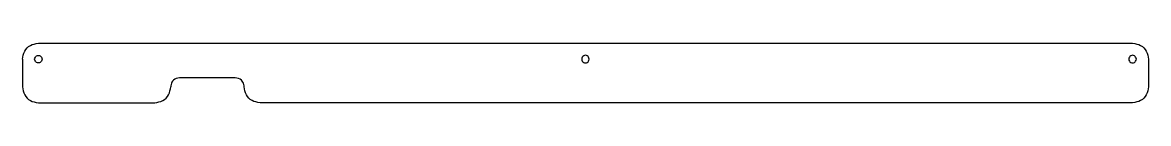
# Model space of a CAD drawing. Header units: millimetres. Extents: x 96 to 380, y 198 to 213.
import ezdxf

# ---------------------------------------------------------------- set-up
doc = ezdxf.new("R2010")
doc.units = ezdxf.units.MM
doc.layers.add('Layer_1', color=7, linetype='CONTINUOUS')

msp = doc.modelspace()

# ---------------------------------------------------------------- linework, layer by layer
at = {"layer": 'Layer_1', "color": 2}
for p, q in [((100.28452, 213.484362), (376.03432, 213.484362)), ((96.28455, 209.483769), (96.28455, 206.483389)), ((101.23442, 209.483332), (101.23442, 209.483332)), ((239.10942, 209.483332), (239.10942, 209.483332)), ((376.98442, 209.483332), (376.98442, 209.483332)), ((380.03429, 209.483862), (380.03429, 206.483482)), ((96.28455, 206.483389), (96.284425, 202.475327)), ((149.88396, 204.746192), (135.87962, 204.746192)), ((380.03429, 206.483482), (380.03443, 202.473477)), ((100.28442, 198.475327), (128.88655, 198.47513)), ((128.88655, 198.47513), (129.62192, 198.47173)), ((156.67468, 198.474977), (156.14166, 198.471677)), ((376.03443, 198.473477), (156.67468, 198.474977))]:
    msp.add_line(p, q, dxfattribs=at)
for points, knots in [([(96.284425, 209.483332), (96.394445, 210.184235), (96.611223, 211.565252), (98.202501, 213.156531), (99.583517, 213.373311), (100.28442, 213.483332)], [0, 0, 0, 0, 2.091435, 4.120838, 6.212273, 6.212273, 6.212273, 6.212273]), ([(96.284425, 209.483332), (96.394445, 210.184235), (96.611223, 211.565252), (98.202501, 213.156531), (99.583517, 213.373311), (100.28442, 213.483332)], [0, 0, 0, 0, 2.091435, 4.120838, 6.212273, 6.212273, 6.212273, 6.212273]), ([(376.03442, 213.483332), (376.735323, 213.373311), (378.116342, 213.156533), (379.707621, 211.565253), (379.924399, 210.184235), (380.03442, 209.483332)], [0, 0, 0, 0, 2.091437, 4.120842, 6.212278, 6.212278, 6.212278, 6.212278]), ([(99.334426, 209.483332), (99.444023, 209.822521), (99.656176, 210.479107), (100.912645, 210.479101), (101.124814, 209.822521), (101.23442, 209.483332)], [0, 0, 0, 0, 0.976145, 1.88957, 2.865728, 2.865728, 2.865728, 2.865728]), ([(239.10942, 209.483332), (238.9961, 209.143298), (238.77674, 208.485072), (237.576656, 208.485072), (237.019709, 209.483332), (237.576656, 210.481592), (238.77674, 210.481592), (238.9961, 209.823366), (239.10942, 209.483332)], [0, 0, 0, 0, 0.977616, 1.892431, 2.870047, 3.847663, 4.762478, 5.740094, 5.740094, 5.740094, 5.740094]), ([(376.98442, 209.483332), (376.8711, 209.143298), (376.65174, 208.485072), (375.451656, 208.485072), (374.894709, 209.483332), (375.451656, 210.481592), (376.65174, 210.481592), (376.8711, 209.823366), (376.98442, 209.483332)], [0, 0, 0, 0, 0.977616, 1.892431, 2.870047, 3.847663, 4.762478, 5.740094, 5.740094, 5.740094, 5.740094]), ([(101.23442, 209.483332), (101.124838, 209.144143), (100.91271, 208.487545), (99.656226, 208.487563), (99.44404, 209.144144), (99.334426, 209.483332)], [0, 0, 0, 0, 0.976122, 1.889569, 2.865739, 2.865739, 2.865739, 2.865739]), ([(135.87962, 204.746192), (135.297375, 204.637171), (134.282939, 204.447225), (133.713771, 203.281456), (133.644829, 202.668947), (133.62188, 202.465063)], [0, 0, 0, 0, 1.671481, 2.912197, 3.531252, 3.531252, 3.531252, 3.531252]), ([(152.1417, 202.465063), (152.118751, 202.668946), (152.049809, 203.281455), (151.480641, 204.447224), (150.466205, 204.637171), (149.88396, 204.746192)], [0, 0, 0, 0, 0.619053, 1.85977, 3.531251, 3.531251, 3.531251, 3.531251]), ([(96.284425, 202.47542), (96.394445, 201.774517), (96.611223, 200.3935), (98.202501, 198.802221), (99.583517, 198.585441), (100.28442, 198.47542)], [0, 0, 0, 0, 2.091435, 4.120838, 6.212273, 6.212273, 6.212273, 6.212273]), ([(96.284425, 202.475327), (96.394445, 201.774424), (96.611223, 200.393407), (98.202501, 198.802128), (99.583517, 198.585348), (100.28442, 198.475327)], [0, 0, 0, 0, 2.091435, 4.120838, 6.212273, 6.212273, 6.212273, 6.212273]), ([(129.62192, 198.47173), (130.322823, 198.581753), (131.703841, 198.798536), (133.295121, 200.389815), (133.511899, 201.770833), (133.62192, 202.471736)], [0, 0, 0, 0, 2.091439, 4.120844, 6.212279, 6.212279, 6.212279, 6.212279]), ([(156.14166, 198.471677), (155.440757, 198.5817), (154.059739, 198.798483), (152.468459, 200.389762), (152.251681, 201.77078), (152.14166, 202.471683)], [0, 0, 0, 0, 2.091439, 4.120844, 6.212279, 6.212279, 6.212279, 6.212279]), ([(380.03443, 202.473477), (379.924409, 201.772574), (379.707631, 200.391556), (378.116352, 198.800276), (376.735333, 198.583498), (376.03443, 198.473477)], [0, 0, 0, 0, 2.091436, 4.120841, 6.212278, 6.212278, 6.212278, 6.212278])]:
    msp.add_open_spline(points, degree=3, knots=knots, dxfattribs=at)

doc.saveas('drawing.dxf')
